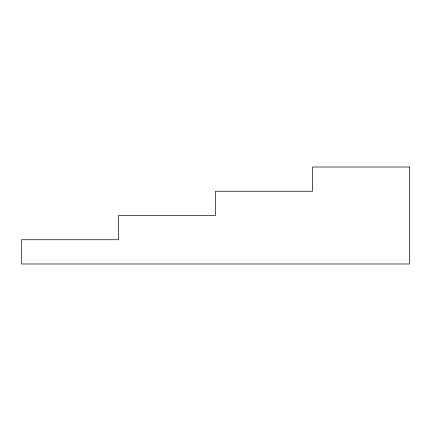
<?xml version="1.0" encoding="UTF-8"?>
<svg xmlns="http://www.w3.org/2000/svg" width="431" height="431" viewBox="0 0 431 431"><rect width="100%" height="100%" fill="white"/><g stroke="black" fill="none" stroke-linecap="round" stroke-linejoin="round"><path stroke-width="0.65" d="M409.45 167.012L312.475 167.012L312.475 191.256L215.5 191.256L215.5 215.5L118.525 215.5L118.525 239.744L21.55 239.744L21.55 263.987L409.45 263.987L409.45 167.012"/></g></svg>
